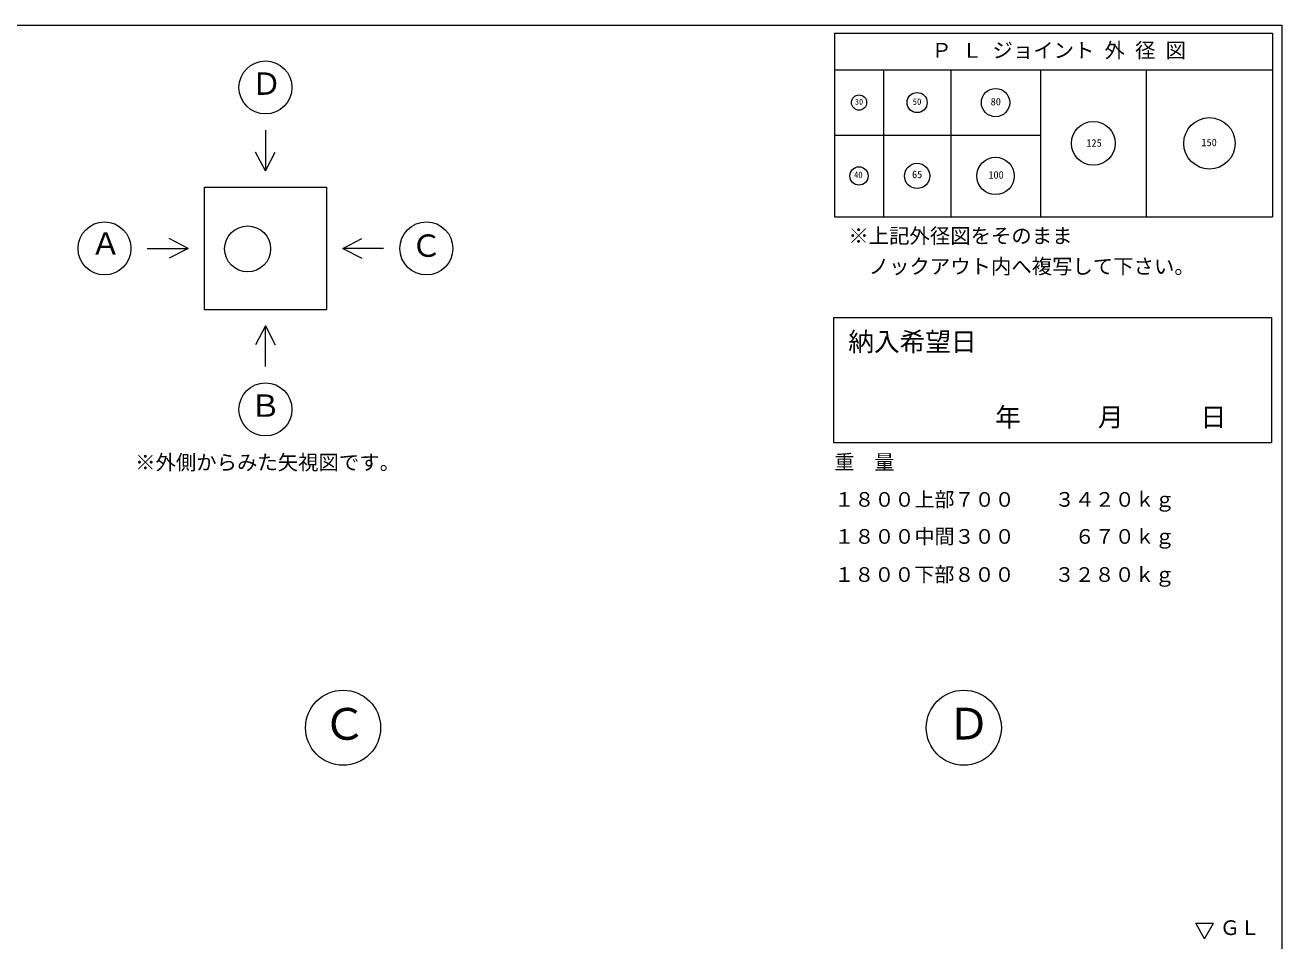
# Model space of a CAD drawing. Units: millimetres, scale not verified. Extents: x -9756 to 9756, y -4649 to 4648.
# Drawn here: x 3635 to 9755, y 191 to 4648 of the extents above; entities that cross this region are included whole.
import ezdxf
from ezdxf.enums import TextEntityAlignment as Align

# ---------------------------------------------------------------- set-up
doc = ezdxf.new("R2010")
doc.units = ezdxf.units.MM
doc.header["$LTSCALE"] = 20
for name, color, linetype, lineweight in [('0-2_waku', 7, 'Continuous', 18), ('0-3_gaikei', 7, 'Continuous', 18), ('0-5_sunpou', 7, 'Continuous', 5), ('0-D_文字１', 7, 'Continuous', 18)]:
    doc.layers.add(name, color=color, linetype=linetype, lineweight=lineweight)
doc.styles.add('ＭＳ ゴシック', font='')
doc.styles.get('ＭＳ ゴシック').set_extended_font_data('MS Gothic')

msp = doc.modelspace()

# ---------------------------------------------------------------- linework, layer by layer
at = {"layer": '0-2_waku'}
for p, q in [((-2485.14, 4648.37), (9754.86, 4648.37)), ((7564.86, 4648.37), (9754.86, 4648.37)), ((7564.86, 4648.37), (9754.86, 4648.37)), ((7576.93, 4608.69), (7576.93, 3715.86)), ((7576.93, 4608.69), (9709.78, 4608.69)), ((7576.93, 4608.69), (9709.78, 4608.69)), ((7576.93, 4608.69), (9709.78, 4608.69)), ((7576.93, 4608.69), (7576.93, 3715.86)), ((7576.93, 4608.69), (9709.78, 4608.69)), ((7576.93, 4608.69), (9709.78, 4608.69)), ((7576.93, 4608.69), (9709.78, 4608.69)), ((9709.78, 4608.69), (9709.78, 3715.86)), ((9709.78, 4608.69), (9709.78, 3715.86)), ((9754.86, 4648.37), (9754.86, -3901.63)), ((7576.93, 4430.12), (9709.78, 4430.12)), ((7815.01, 4430.12), (7815.01, 3715.86)), ((8142.38, 4430.12), (8142.38, 3715.86)), ((8578.87, 4430.12), (8578.87, 3715.86)), ((9094.72, 4430.12), (9094.72, 3715.86)), ((7576.93, 4112.67), (8578.87, 4112.67)), ((7576.93, 3715.86), (9709.78, 3715.86)), ((7576.93, 3715.86), (9709.78, 3715.86))]:
    msp.add_line(p, q, dxfattribs=at)
at = {"layer": '0-3_gaikei'}
for p, q in [((4805.48, 4136.92), (4805.48, 3938.51)), ((4805.48, 3938.51), (4757.6, 4030.53)), ((4805.48, 3938.51), (4853.35, 4030.53)), ((4507.87, 3859.15), (5103.08, 3859.15)), ((4507.87, 3859.15), (4507.87, 3263.94)), ((5103.08, 3859.15), (5103.08, 3263.94)), ((4230.1, 3561.55), (4428.51, 3561.55)), ((4428.51, 3561.55), (4336.49, 3609.42)), ((4428.51, 3561.55), (4336.49, 3513.67)), ((5182.44, 3561.55), (5274.46, 3609.42)), ((4507.87, 3263.94), (5103.08, 3263.94)), ((4805.48, 3184.58), (4757.6, 3092.56)), ((4805.48, 3184.58), (4853.35, 3092.56)), ((4805.48, 2986.17), (4805.48, 3184.58))]:
    msp.add_line(p, q, dxfattribs=at)
msp.add_lwpolyline([(5380.85, 3561.55), (5182.44, 3561.55), (5274.46, 3513.67)], dxfattribs=at)
for centre, radius in [((4805.48, 4345.25), 128.96), ((4021.78, 3561.55), 128.96), ((5589.18, 3561.55), 128.96), ((4718.88, 3559.15), 112), ((4805.48, 2777.84), 128.96), ((5183.61, 1228.37), 182.81), ((8206.11, 1228.37), 182.81)]:
    msp.add_circle(centre, radius, dxfattribs=at)
at = {"layer": '0-5_sunpou', "lineweight": 18}
for p, q in [((7571.08, 3224.53), (7571.08, 2616)), ((7571.08, 3224.53), (9703.93, 3224.53)), ((9703.93, 3224.53), (9703.93, 2616)), ((7571.08, 2616), (9703.93, 2616))]:
    msp.add_line(p, q, dxfattribs=at)
for centre, radius in [((7695.97, 4271.4), 37), ((7978.7, 4271.4), 49), ((8360.63, 4271.4), 69), ((8836.8, 4072.99), 106.5), ((9402.25, 4072.99), 125), ((8360.63, 3914.27), 91), ((7695.97, 3914.27), 44.5), ((7978.7, 3914.27), 61.5)]:
    msp.add_circle(centre, radius, dxfattribs=at)
at = {"layer": '0-D_文字１'}
for p, q in [((9378.63, 201.09), (9335.98, 276.98)), ((9335.98, 276.98), (9421.28, 276.98)), ((9378.63, 201.09), (9421.28, 276.98))]:
    msp.add_line(p, q, dxfattribs=at)

# ---------------------------------------------------------------- texts
at = {"layer": '0-5_sunpou', "style": 'ＭＳ ゴシック'}
for s, height, p in [('30', 28.04, (7675.92, 4252.86)), ('50', 31.16, (7957.11, 4251.05)), ('80', 36.66, (8336.81, 4246.71)), ('125', 36.66, (8803.08, 4045.57)), ('150', 36.66, (9363.07, 4048.22)), ('40', 31.16, (7671.25, 3894.67)), ('65', 36.66, (7953.92, 3892.54)), ('100', 36.66, (8325.68, 3890.09)), ('納入希望日', 91.64, (7643.54, 3034.05))]:
    msp.add_text(s, height=height, dxfattribs=at).set_placement(p, align=Align.BOTTOM_LEFT)
at = {"layer": '0-D_文字１', "style": 'ＭＳ ゴシック'}
for s, height, p in [('Ｐ Ｌ ジョイント 外 径 図', 72.73, (8048.38, 4467.46)), ('Ｄ', 109.1, (4736.26, 4276.38)), ('Ａ', 109.1, (3953.23, 3497.94)), ('Ｃ', 109.1, (5514.53, 3487.76)), ('※上記外径図をそのまま', 72.73, (7643.97, 3564.69)), ('\u3000ノックアウト内へ複写して下さい。', 72.73, (7643.97, 3415.88)), ('Ｂ', 109.1, (4730.83, 2708.98)), ('\u3000\u3000\u3000年\u3000\u3000\u3000月\u3000\u3000\u3000日   ', 91.64, (7983.92, 2667.03)), ('※外側からみた矢視図です。', 72.73, (4170.99, 2461.65)), ('重\u3000量', 71.48, (7576.01, 2464.27)), ('１８００上部７００\u3000\u3000３４２０ｋｇ', 71.48, (7576.01, 2282.37)), ('１８００中間３００\u3000\u3000\u3000６７０ｋｇ', 71.48, (7576.01, 2102.22)), ('１８００下部８００\u3000\u3000３２８０ｋｇ', 71.48, (7575.42, 1916.78)), ('Ｃ', 154.6, (5084.5, 1123.26)), ('Ｄ', 154.6, (8124.65, 1124.44)), ('ＧＬ', 71.48, (9453.19, 197.74))]:
    msp.add_text(s, height=height, dxfattribs=at).set_placement(p, align=Align.BOTTOM_LEFT)

doc.saveas('drawing.dxf')
